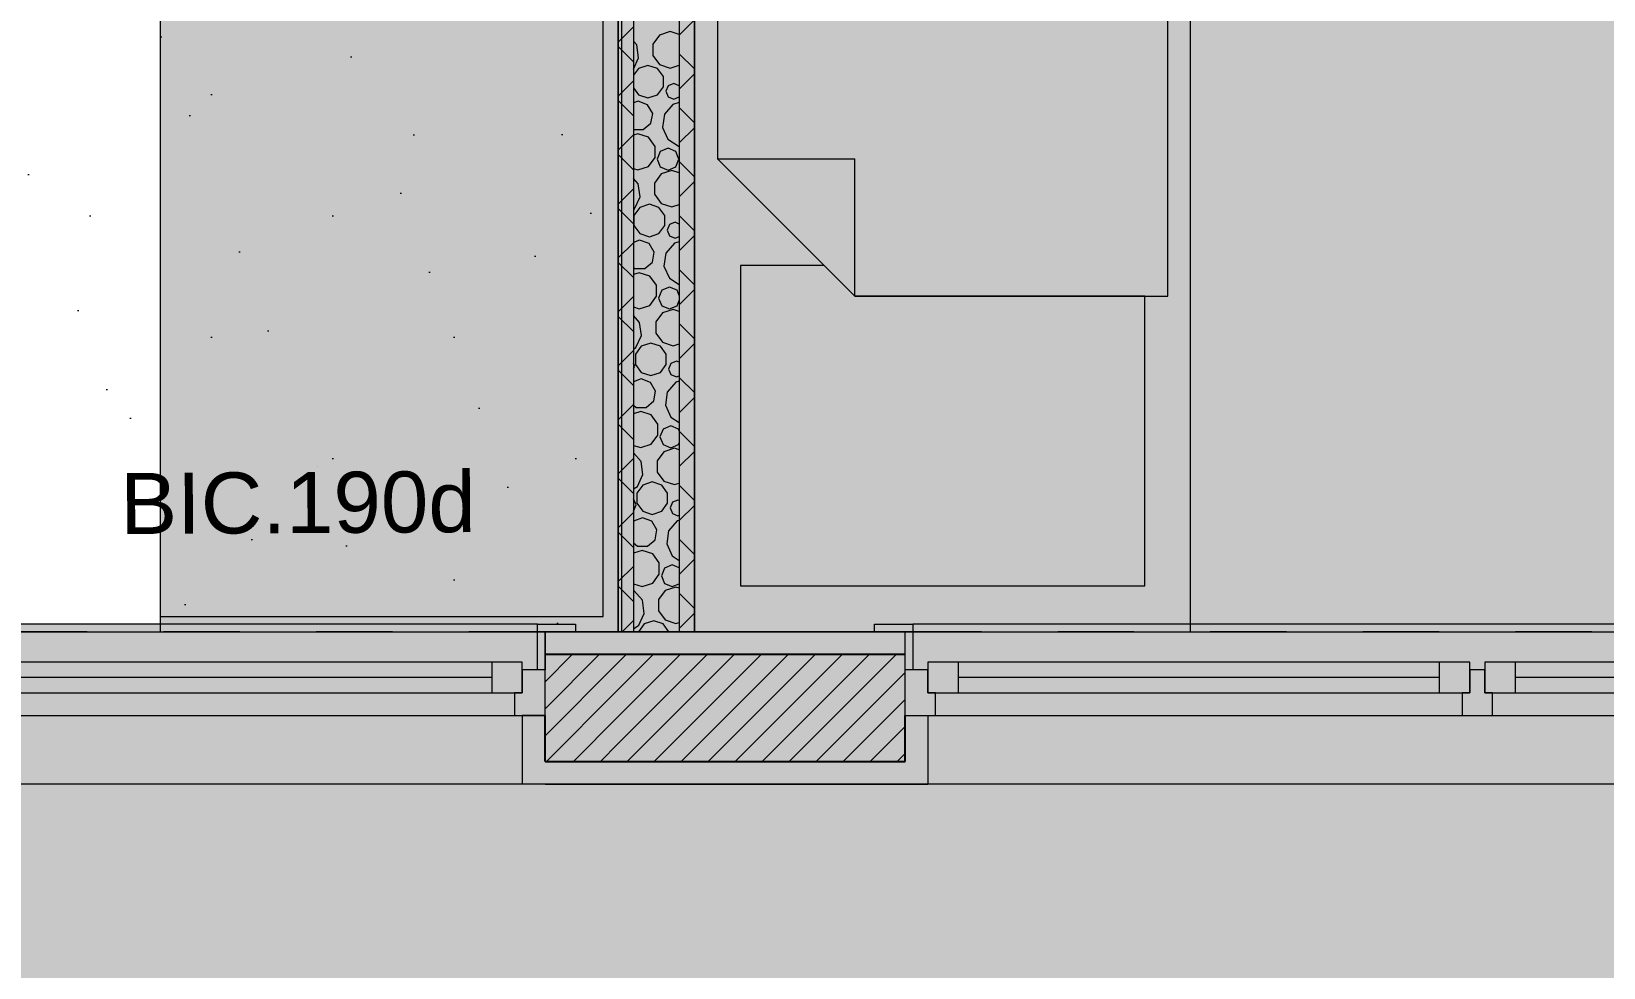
# Model space of a CAD drawing. Header units: metres. Extents: x -77 to 21.6, y -70.6 to -27.7.
# Drawn here: x -59.633 to -57.573, y -42.54 to -41.313 of the extents above; entities that cross this region are included whole.
import ezdxf

# ---------------------------------------------------------------- set-up
doc = ezdxf.new("R2010")
doc.units = ezdxf.units.M
doc.header["$MEASUREMENT"] = 0
doc.linetypes.add('Dashed', pattern=[0.07, 0.045, -0.025])
for name, color, linetype in [('Janelas Archicad', 7, 'Continuous'), ('MOBILIÁRIO', 7, 'Continuous'), ('NOTAS BANCADAS', 7, 'Continuous'), ('PAREDE CONSTRUIR', 7, 'Continuous')]:
    doc.layers.add(name, color=color, linetype=linetype)
for name, color, linetype, lineweight in [('Janelas Archicad_Caneta_No__10', 7, 'Continuous', 5), ('Janelas Archicad_Caneta_No__241', 7, 'Continuous', 13), ('LAJES.EST_Caneta_No__96', 252, 'Continuous', 0), ('MOBILIÁRIO_Caneta_No__96', 252, 'Continuous', 0), ('NOTAS BANCADAS_Caneta_No__99', 7, 'Continuous', 20), ('PAREDE CONSTRUIR_Caneta_No__241', 7, 'Continuous', 13), ('PAREDE CONSTRUIR_Caneta_No__3', 7, 'Continuous', 25), ('PAREDE CONSTRUIR_Caneta_No__83', 84, 'Continuous', 0), ('PAREDE CONSTRUIR_Caneta_No__96', 252, 'Continuous', 0)]:
    doc.layers.add(name, color=color, linetype=linetype, lineweight=lineweight)
for name, color, linetype, lineweight, true_color in [('Janelas Archicad_Caneta_No__9', 7, 'Continuous', 5, 0x020202), ('LAJES.EST_Caneta_No__18', 7, 'Continuous', 0, 0xdfdfdf), ('LAJES.EST_Caneta_No__254', 7, 'Continuous', 0, 0xd1c9ad), ('LOUCAS-METAIS.ARQ_Caneta_No__13', 7, 'Continuous', 0, 0xaaaaaa), ('LOUCAS-METAIS.ARQ_Caneta_No__18', 7, 'Continuous', 0, 0xdfdfdf), ('ZONA_Caneta_No__56', 7, 'Continuous', 0, 0xffe495)]:
    doc.layers.add(name, color=color, linetype=linetype, lineweight=lineweight, true_color=true_color)
doc.styles.add('GENERATED_STYLE_1', font='arial.ttf')
pattern_1 = [(45, (0, 0.5), (-0.159099, 0.159099), [0, -0.15, 0, -0.225]), (110, (0.5, 0.5), (0.21143084, 0.07695453), [0, -0.11, 0, -0.19])]
pattern_2 = [(45, (0, 0), (-0.0176776695, 0.0176776695), [])]
pattern_3 = [(45, (0, 0), (-0.03535534, 0.03535534), []), (135, (0, 0), (0.03535534, 0.03535534), [])]

# ---------------------------------------------------------------- blocks, each defined once
blk = doc.blocks.new('Horizontal Multi-Sash Window 26_3')
at = {"layer": 'Janelas Archicad', "linetype": 'Continuous', "lineweight": 0, "true_color": 0xffffff}
for points in [[(-0.75, 0), (0.75, 0), (0.75, 0.05), (0.74, 0.06), (-0.74, 0.06), (-0.75, 0.05)], [(-0.75, 0), (-0.75, -0.06), (-0.71, -0.06), (-0.71, -0.03), (-0.72, -0.03), (-0.72, 0)], [(-0.72, 0.01), (-0.72, -0.03), (-0.68, -0.03), (-0.68, 0.01)], [(-0.05, 0.01), (-0.68, 0.01), (-0.68, -0.03), (-0.71, -0.03), (-0.71, -0.06), (-0.02, -0.06), (-0.02, -0.03), (-0.05, -0.03)], [(-0.05, -0.03), (-0.05, 0.01), (-0.68, 0.01), (-0.68, -0.03)], [(-0.01, -0.03), (-0.01, 0.01), (-0.05, 0.01), (-0.05, -0.03)], [(0, -0.06), (0, 0), (-0.01, 0), (-0.01, -0.03), (-0.02, -0.03), (-0.02, -0.06)], [(0, 0), (0, -0.06), (0.02, -0.06), (0.02, -0.03), (0.01, -0.03), (0.01, 0)], [(0.01, 0.01), (0.01, -0.03), (0.05, -0.03), (0.05, 0.01)], [(0.68, 0.01), (0.05, 0.01), (0.05, -0.03), (0.02, -0.03), (0.02, -0.06), (0.71, -0.06), (0.71, -0.03), (0.68, -0.03)], [(0.68, -0.03), (0.68, 0.01), (0.05, 0.01), (0.05, -0.03)], [(0.72, -0.03), (0.72, 0.01), (0.68, 0.01), (0.68, -0.03)], [(0.75, -0.06), (0.75, 0), (0.72, 0), (0.72, -0.03), (0.71, -0.03), (0.71, -0.06)]]:
    blk.add_hatch(color=7, dxfattribs=at).paths.add_polyline_path(points)
at = {"layer": 'Janelas Archicad_Caneta_No__10', "color": 7, "linetype": 'Continuous', "lineweight": 5}
for p, q in [((-0.74, 0.06), (-0.79, 0.06)), ((-0.79, 0.06), (-0.79, 0.05)), ((-0.79, 0.05), (-0.74, 0.05)), ((-0.74, 0.05), (-0.75, 0.05)), ((-0.75, 0.05), (-0.75, 0)), ((-0.74, 0.05), (-0.74, 0.06)), ((-0.74, 0), (-0.74, 0.05)), ((0.79, 0.06), (0.74, 0.06)), ((0.74, 0.06), (0.74, 0.05)), ((0.75, 0.05), (0.74, 0.05)), ((0.74, 0.05), (0.74, 0)), ((0.74, 0.05), (0.79, 0.05)), ((0.75, 0), (0.75, 0.05)), ((0.79, 0.05), (0.79, 0.06)), ((-0.75, 0), (-0.74, 0)), ((0.74, 0), (0.75, 0))]:
    blk.add_line(p, q, dxfattribs=at)
at = {"layer": 'Janelas Archicad_Caneta_No__241', "color": 7, "linetype": 'Continuous', "lineweight": 13}
for p, q in [((-0.79, 0.05), (-0.75, 0.05)), ((-0.75, 0.02), (-0.75, 0.05)), ((0.75, 0.02), (0.75, 0.05)), ((0.75, 0.05), (0.79, 0.05)), ((-0.75, 0), (-0.75, 0.02)), ((-0.75, -0.06), (-0.75, 0)), ((0.75, 0), (0.75, 0.02)), ((0.75, -0.06), (0.75, 0)), ((-0.72, -0.06), (-0.72, -0.15)), ((0.72, -0.06), (0.72, -0.15)), ((-0.75, -0.15), (-0.72, -0.15)), ((0.75, -0.15), (0.72, -0.15))]:
    blk.add_line(p, q, dxfattribs=at)
at = {"layer": 'Janelas Archicad_Caneta_No__9', "color": 18, "linetype": 'Dashed', "lineweight": 5, "true_color": 0x020202}
blk.add_line((-0.75, 0.05), (0.75, 0.05), dxfattribs=at)
at = {"layer": 'Janelas Archicad_Caneta_No__9', "color": 18, "linetype": 'Continuous', "lineweight": 5, "true_color": 0x020202}
for p, q in [((-0.74, 0.06), (0.74, 0.06)), ((-0.75, 0), (-0.72, 0)), ((-0.72, 0.01), (-0.68, 0.01)), ((-0.72, -0.03), (-0.72, 0.01)), ((-0.72, 0), (-0.72, -0.03)), ((-0.68, 0.01), (-0.05, 0.01)), ((-0.68, 0.01), (-0.68, -0.03)), ((-0.68, 0.01), (-0.05, 0.01)), ((-0.05, -0.03), (-0.05, 0.01)), ((-0.05, 0.01), (-0.01, 0.01)), ((-0.01, 0.01), (-0.01, -0.03)), ((-0.01, -0.03), (-0.01, 0)), ((-0.01, 0), (0, 0)), ((0, 0), (0.01, 0)), ((0.01, 0.01), (0.05, 0.01)), ((0.01, -0.03), (0.01, 0.01)), ((0.01, 0), (0.01, -0.03)), ((0.05, 0.01), (0.68, 0.01)), ((0.05, 0.01), (0.05, -0.03)), ((0.05, 0.01), (0.68, 0.01)), ((0.68, -0.03), (0.68, 0.01)), ((0.68, 0.01), (0.72, 0.01)), ((0.72, 0.01), (0.72, -0.03)), ((0.72, -0.03), (0.72, 0)), ((0.72, 0), (0.75, 0)), ((-0.68, -0.01), (-0.05, -0.01)), ((0.05, -0.01), (0.68, -0.01)), ((-0.72, -0.03), (-0.71, -0.03)), ((-0.68, -0.03), (-0.72, -0.03)), ((-0.71, -0.03), (-0.71, -0.06)), ((-0.05, -0.03), (-0.68, -0.03)), ((-0.01, -0.03), (-0.05, -0.03)), ((-0.02, -0.06), (-0.02, -0.03)), ((-0.02, -0.03), (-0.01, -0.03)), ((0.01, -0.03), (0.02, -0.03)), ((0.05, -0.03), (0.01, -0.03)), ((0.02, -0.03), (0.02, -0.06)), ((0.68, -0.03), (0.05, -0.03)), ((0.72, -0.03), (0.68, -0.03)), ((0.71, -0.06), (0.71, -0.03)), ((0.71, -0.03), (0.72, -0.03)), ((-0.71, -0.06), (-0.75, -0.06)), ((-0.02, -0.06), (-0.71, -0.06)), ((0, -0.06), (-0.02, -0.06)), ((0.02, -0.06), (0, -0.06)), ((0.71, -0.06), (0.02, -0.06)), ((0.75, -0.06), (0.71, -0.06)), ((-0.72, -0.15), (0.72, -0.15))]:
    blk.add_line(p, q, dxfattribs=at)
blk = doc.blocks.new('*X65')
at = {"layer": 'PAREDE CONSTRUIR_Caneta_No__96', "color": 252, "linetype": 'Continuous', "lineweight": 0}
for p, q in [((-58.8395, -41.331), (-58.8437, -41.3261)), ((-58.8095, -41.3182), (-58.8182, -41.3301)), ((-58.7955, -41.3137), (-58.8095, -41.3182)), ((-58.7837, -41.3175), (-58.7955, -41.3137)), ((-58.837, -41.3481), (-58.8395, -41.331)), ((-58.8182, -41.3301), (-58.8182, -41.3449)), ((-58.8182, -41.3449), (-58.8095, -41.3568)), ((-58.8437, -41.3628), (-58.837, -41.3481)), ((-58.8373, -41.362), (-58.8437, -41.3709)), ((-58.8248, -41.3579), (-58.8373, -41.362)), ((-58.8123, -41.362), (-58.8248, -41.3579)), ((-58.8045, -41.3726), (-58.8123, -41.362)), ((-58.8095, -41.3568), (-58.7955, -41.3614)), ((-58.7955, -41.3614), (-58.7837, -41.3575)), ((-58.8437, -41.3875), (-58.8373, -41.3964)), ((-58.8123, -41.3964), (-58.8045, -41.3858)), ((-58.8045, -41.3858), (-58.8045, -41.3726)), ((-58.7984, -41.3846), (-58.8014, -41.3919)), ((-58.7911, -41.3816), (-58.7984, -41.3846)), ((-58.7838, -41.3846), (-58.7911, -41.3816)), ((-58.7837, -41.3847), (-58.7838, -41.3846)), ((-58.8375, -41.4049), (-58.8437, -41.4072)), ((-58.8252, -41.4094), (-58.8375, -41.4049)), ((-58.8373, -41.3964), (-58.8248, -41.4005)), ((-58.8186, -41.4208), (-58.8252, -41.4094)), ((-58.8248, -41.4005), (-58.8123, -41.3964)), ((-58.792, -41.409), (-58.8033, -41.422)), ((-58.8014, -41.3919), (-58.7984, -41.3992)), ((-58.7984, -41.3992), (-58.7911, -41.4023)), ((-58.7837, -41.4066), (-58.792, -41.409)), ((-58.7911, -41.4023), (-58.7838, -41.3992)), ((-58.7838, -41.3992), (-58.7837, -41.3991)), ((-58.8209, -41.4337), (-58.8186, -41.4208)), ((-58.8033, -41.422), (-58.8057, -41.4391)), ((-58.8437, -41.4421), (-58.831, -41.4421)), ((-58.838, -41.4476), (-58.8437, -41.4495)), ((-58.8241, -41.4522), (-58.838, -41.4476)), ((-58.831, -41.4421), (-58.8209, -41.4337)), ((-58.8057, -41.4391), (-58.7986, -41.4548)), ((-58.8155, -41.464), (-58.8241, -41.4522)), ((-58.8155, -41.4786), (-58.8155, -41.464)), ((-58.8086, -41.4707), (-58.8128, -41.4808)), ((-58.7985, -41.4665), (-58.8086, -41.4707)), ((-58.7986, -41.4548), (-58.7841, -41.4641)), ((-58.7884, -41.4707), (-58.7985, -41.4665)), ((-58.7842, -41.4808), (-58.7884, -41.4707)), ((-58.7841, -41.4641), (-58.7837, -41.4641)), ((-58.838, -41.4949), (-58.8241, -41.4904)), ((-58.8241, -41.4904), (-58.8155, -41.4786)), ((-58.8128, -41.4808), (-58.8086, -41.4909)), ((-58.8086, -41.4909), (-58.7985, -41.4951)), ((-58.7985, -41.4951), (-58.7884, -41.4909)), ((-58.7884, -41.4909), (-58.7842, -41.4808)), ((-58.8437, -41.4931), (-58.838, -41.4949)), ((-58.8376, -41.513), (-58.8437, -41.506)), ((-58.8077, -41.5002), (-58.8164, -41.5121)), ((-58.8164, -41.5121), (-58.8164, -41.5269)), ((-58.7937, -41.4957), (-58.8077, -41.5002)), ((-58.7837, -41.4989), (-58.7937, -41.4957)), ((-58.8423, -41.5458), (-58.8352, -41.5301)), ((-58.8352, -41.5301), (-58.8376, -41.513)), ((-58.8164, -41.5269), (-58.8077, -41.5388)), ((-58.8437, -41.5467), (-58.8423, -41.5458)), ((-58.8354, -41.544), (-58.8431, -41.5546)), ((-58.8229, -41.5399), (-58.8354, -41.544)), ((-58.8104, -41.544), (-58.8229, -41.5399)), ((-58.8027, -41.5546), (-58.8104, -41.544)), ((-58.8077, -41.5388), (-58.7937, -41.5434)), ((-58.7937, -41.5434), (-58.7837, -41.5401)), ((-58.8431, -41.5546), (-58.8431, -41.5678)), ((-58.8431, -41.5678), (-58.8354, -41.5784)), ((-58.8104, -41.5784), (-58.8027, -41.5678)), ((-58.8027, -41.5678), (-58.8027, -41.5546)), ((-58.7965, -41.5666), (-58.7996, -41.5739)), ((-58.7996, -41.5739), (-58.7965, -41.5812)), ((-58.7892, -41.5636), (-58.7965, -41.5666)), ((-58.7837, -41.5659), (-58.7892, -41.5636)), ((-58.8357, -41.5869), (-58.8437, -41.5899)), ((-58.8233, -41.5914), (-58.8357, -41.5869)), ((-58.8354, -41.5784), (-58.8229, -41.5825)), ((-58.8168, -41.6028), (-58.8233, -41.5914)), ((-58.8229, -41.5825), (-58.8104, -41.5784)), ((-58.7901, -41.591), (-58.8014, -41.604)), ((-58.7965, -41.5812), (-58.7892, -41.5843)), ((-58.7837, -41.5891), (-58.7901, -41.591)), ((-58.7892, -41.5843), (-58.7837, -41.582)), ((-58.8291, -41.6241), (-58.819, -41.6157)), ((-58.819, -41.6157), (-58.8168, -41.6028)), ((-58.8014, -41.604), (-58.8039, -41.6211)), ((-58.8437, -41.6229), (-58.8422, -41.6241)), ((-58.8362, -41.6296), (-58.8437, -41.6321)), ((-58.8422, -41.6241), (-58.8291, -41.6241)), ((-58.8223, -41.6341), (-58.8362, -41.6296)), ((-58.8137, -41.646), (-58.8223, -41.6341)), ((-58.8039, -41.6211), (-58.7967, -41.6368)), ((-58.8137, -41.6606), (-58.8137, -41.646)), ((-58.8068, -41.6527), (-58.8109, -41.6628)), ((-58.7966, -41.6485), (-58.8068, -41.6527)), ((-58.7967, -41.6368), (-58.7837, -41.6451)), ((-58.7865, -41.6527), (-58.7966, -41.6485)), ((-58.7837, -41.6596), (-58.7865, -41.6527)), ((-58.8437, -41.6745), (-58.8362, -41.6769)), ((-58.8362, -41.6769), (-58.8223, -41.6724)), ((-58.8223, -41.6724), (-58.8137, -41.6606)), ((-58.8109, -41.6628), (-58.8068, -41.6729)), ((-58.8068, -41.6729), (-58.7966, -41.6771)), ((-58.7966, -41.6771), (-58.7865, -41.6729)), ((-58.7865, -41.6729), (-58.7837, -41.6661)), ((-58.8358, -41.695), (-58.8437, -41.6858)), ((-58.8333, -41.7121), (-58.8358, -41.695)), ((-58.8058, -41.6822), (-58.8145, -41.6941)), ((-58.8145, -41.6941), (-58.8145, -41.7089)), ((-58.7918, -41.6777), (-58.8058, -41.6822)), ((-58.7837, -41.6803), (-58.7918, -41.6777)), ((-58.8405, -41.7278), (-58.8333, -41.7121)), ((-58.8145, -41.7089), (-58.8058, -41.7208)), ((-58.8437, -41.7299), (-58.8405, -41.7278)), ((-58.8336, -41.726), (-58.8413, -41.7366)), ((-58.8413, -41.7366), (-58.8413, -41.7498)), ((-58.821, -41.7219), (-58.8336, -41.726)), ((-58.8085, -41.726), (-58.821, -41.7219)), ((-58.8008, -41.7366), (-58.8085, -41.726)), ((-58.8058, -41.7208), (-58.7918, -41.7254)), ((-58.8008, -41.7498), (-58.8008, -41.7366)), ((-58.7918, -41.7254), (-58.7837, -41.7227)), ((-58.8422, -41.7521), (-58.8437, -41.7484)), ((-58.8437, -41.7557), (-58.8422, -41.7521)), ((-58.8413, -41.7498), (-58.8336, -41.7604)), ((-58.8085, -41.7604), (-58.8008, -41.7498)), ((-58.7947, -41.7486), (-58.7977, -41.7559)), ((-58.7977, -41.7559), (-58.7947, -41.7632)), ((-58.7874, -41.7456), (-58.7947, -41.7486)), ((-58.7837, -41.7471), (-58.7874, -41.7456)), ((-58.8338, -41.7689), (-58.8437, -41.7725)), ((-58.8215, -41.7734), (-58.8338, -41.7689)), ((-58.8336, -41.7604), (-58.821, -41.7645)), ((-58.8149, -41.7848), (-58.8215, -41.7734)), ((-58.821, -41.7645), (-58.8085, -41.7604)), ((-58.7883, -41.773), (-58.7996, -41.786)), ((-58.7947, -41.7632), (-58.7874, -41.7662)), ((-58.7837, -41.7716), (-58.7883, -41.773)), ((-58.7874, -41.7662), (-58.7837, -41.7647)), ((-58.8272, -41.8061), (-58.8172, -41.7977)), ((-58.8172, -41.7977), (-58.8149, -41.7848)), ((-58.7996, -41.786), (-58.802, -41.8031)), ((-58.8437, -41.8033), (-58.8404, -41.8061)), ((-58.8343, -41.8116), (-58.8437, -41.8147)), ((-58.8404, -41.8061), (-58.8272, -41.8061)), ((-58.8204, -41.8161), (-58.8343, -41.8116)), ((-58.8118, -41.828), (-58.8204, -41.8161)), ((-58.802, -41.8031), (-58.7949, -41.8188)), ((-58.7949, -41.8188), (-58.7837, -41.826)), ((-58.8118, -41.8426), (-58.8118, -41.828)), ((-58.8049, -41.8347), (-58.8091, -41.8448)), ((-58.7948, -41.8305), (-58.8049, -41.8347)), ((-58.7847, -41.8347), (-58.7948, -41.8305)), ((-58.7837, -41.8371), (-58.7847, -41.8347)), ((-58.8437, -41.8559), (-58.8343, -41.8589)), ((-58.8343, -41.8589), (-58.8204, -41.8544)), ((-58.8204, -41.8544), (-58.8118, -41.8426)), ((-58.8091, -41.8448), (-58.8049, -41.8549)), ((-58.8049, -41.8549), (-58.7948, -41.8591)), ((-58.79, -41.8597), (-58.804, -41.8642)), ((-58.7948, -41.8591), (-58.7847, -41.8549)), ((-58.7837, -41.8617), (-58.79, -41.8597)), ((-58.7847, -41.8549), (-58.7837, -41.8526)), ((-58.8339, -41.877), (-58.8437, -41.8657)), ((-58.8315, -41.8941), (-58.8339, -41.877)), ((-58.804, -41.8642), (-58.8127, -41.8761)), ((-58.8127, -41.8761), (-58.8127, -41.8909)), ((-58.8386, -41.9098), (-58.8315, -41.8941)), ((-58.8192, -41.9039), (-58.8317, -41.908)), ((-58.8067, -41.908), (-58.8192, -41.9039)), ((-58.8127, -41.8909), (-58.804, -41.9028)), ((-58.804, -41.9028), (-58.79, -41.9074)), ((-58.8437, -41.9131), (-58.8386, -41.9098)), ((-58.8317, -41.908), (-58.8394, -41.9186)), ((-58.8394, -41.9186), (-58.8394, -41.9318)), ((-58.799, -41.9186), (-58.8067, -41.908)), ((-58.799, -41.9318), (-58.799, -41.9186)), ((-58.79, -41.9074), (-58.7837, -41.9053)), ((-58.8403, -41.9341), (-58.8437, -41.9259)), ((-58.8437, -41.9422), (-58.8403, -41.9341)), ((-58.8394, -41.9318), (-58.8317, -41.9424)), ((-58.8317, -41.9424), (-58.8192, -41.9465)), ((-58.8192, -41.9465), (-58.8067, -41.9424)), ((-58.8067, -41.9424), (-58.799, -41.9318)), ((-58.7928, -41.9306), (-58.7958, -41.9379)), ((-58.7958, -41.9379), (-58.7928, -41.9452)), ((-58.7855, -41.9276), (-58.7928, -41.9306)), ((-58.7928, -41.9452), (-58.7855, -41.9482)), ((-58.7837, -41.9283), (-58.7855, -41.9276)), ((-58.8319, -41.9509), (-58.8437, -41.9552)), ((-58.8196, -41.9554), (-58.8319, -41.9509)), ((-58.8131, -41.9668), (-58.8196, -41.9554)), ((-58.7864, -41.955), (-58.7977, -41.968)), ((-58.7837, -41.9542), (-58.7864, -41.955)), ((-58.7855, -41.9482), (-58.7837, -41.9475)), ((-58.8437, -41.9837), (-58.8385, -41.9881)), ((-58.8254, -41.9881), (-58.8153, -41.9797)), ((-58.8153, -41.9797), (-58.8131, -41.9668)), ((-58.7977, -41.968), (-58.8002, -41.9851)), ((-58.8002, -41.9851), (-58.793, -42.0008)), ((-58.8325, -41.9936), (-58.8437, -41.9973)), ((-58.8385, -41.9881), (-58.8254, -41.9881)), ((-58.8186, -41.9981), (-58.8325, -41.9936)), ((-58.81, -42.01), (-58.8186, -41.9981)), ((-58.793, -42.0008), (-58.7837, -42.0068)), ((-58.8186, -42.0364), (-58.81, -42.0246)), ((-58.81, -42.0246), (-58.81, -42.01)), ((-58.803, -42.0167), (-58.8072, -42.0268)), ((-58.8072, -42.0268), (-58.803, -42.0369)), ((-58.7929, -42.0125), (-58.803, -42.0167)), ((-58.7837, -42.0164), (-58.7929, -42.0125)), ((-58.8437, -42.0373), (-58.8325, -42.0409)), ((-58.8433, -42.046), (-58.8437, -42.0459)), ((-58.8321, -42.059), (-58.8433, -42.046)), ((-58.8325, -42.0409), (-58.8186, -42.0364)), ((-58.8021, -42.0462), (-58.8108, -42.0581)), ((-58.803, -42.0369), (-58.7929, -42.0411)), ((-58.7881, -42.0416), (-58.8021, -42.0462)), ((-58.7929, -42.0411), (-58.7837, -42.0373)), ((-58.7837, -42.0431), (-58.7881, -42.0416)), ((-58.8296, -42.0761), (-58.8321, -42.059)), ((-58.8108, -42.0581), (-58.8108, -42.0729)), ((-58.8368, -42.0918), (-58.8296, -42.0761)), ((-58.8173, -42.0859), (-58.8298, -42.09)), ((-58.8048, -42.09), (-58.8173, -42.0859)), ((-58.8108, -42.0729), (-58.8021, -42.0848)), ((-58.8021, -42.0848), (-58.7881, -42.0894)), ((-58.7881, -42.0894), (-58.7837, -42.0879)), ((-58.8437, -42.0962), (-58.8368, -42.0918)), ((-58.8298, -42.09), (-58.8373, -42.1002)), ((-58.7974, -42.1002), (-58.8048, -42.09))]:
    blk.add_line(p, q, dxfattribs=at)
blk = doc.blocks.new('Examination Table 26[73]_6', base_point=(-58.1137, -40.2002))
at = {"layer": 'MOBILIÁRIO_Caneta_No__96', "color": 252, "linetype": 'Continuous', "lineweight": 20}
for p in [(-58.7337, -41.4802), (-58.5537, -41.6602)]:
    blk.add_line(p, (-58.5537, -41.4802), dxfattribs=at)
at = {"layer": 'MOBILIÁRIO_Caneta_No__96', "color": 252, "linetype": 'Continuous', "lineweight": 20, "flags": 128}
for points in [[(-58.1137, -40.2002), (-58.7637, -40.2002), (-58.7637, -42.1002), (-58.1137, -42.1002)], [(-58.1437, -40.2302), (-58.7337, -40.2302), (-58.7337, -41.4802), (-58.5537, -41.6602), (-58.1437, -41.6602)], [(-58.1137, -40.6002), (-58.1137, -41.0002), (-57.9137, -41.0002), (-57.9137, -40.6002)], [(-58.1737, -41.6602), (-58.5537, -41.6602), (-58.5937, -41.6202), (-58.7037, -41.6202), (-58.7037, -42.0402), (-58.1737, -42.0402)]]:
    blk.add_lwpolyline(points, close=True, dxfattribs=at)
blk = doc.blocks.new('Label_49_6', base_point=(-59.4048, -41.8673))
at = {"layer": 'NOTAS BANCADAS_Caneta_No__99', "color": 7, "lineweight": 20, "insert": (-59.171, -41.8903), "char_height": 0.08, "attachment_point": 2, "rotation": 0.323, "style": 'GENERATED_STYLE_1'}
blk.add_mtext('\\A1;{\\pqc;\\pt0,99;\\fArial|b0|i0|c0|p0;\\W1.000000;BIC.190d\\fArial|b0|i0|c0|p0;\\W1.000000;\\A1{\\H.66x;\\S^  ;}\\fArial|b0|i0|c0|p0;\\W1.000000;\\fArial|b0|i0|c0|p0;\\W1.000000;\\A1{\\H.66x;\\S^  ;}\\fArial|b0|i0|c0|p0;\\W1.000000;\\fArial|b0|i0|c0|p0;\\W1.000000;\\fArial|b0|i0|c0|p0;\\W1.000000;\\fArial|b0|i0|c0|p0;\\W1.000000;\\fArial|b0|i0|c0|p0;\\W1.000000;\\fArial|b0|i0|c0|p0;\\W1.000000;\\fArial|b0|i0|c0|p0;\\W1.000000;\\A1{\\H.66x;\\S^  ;}\\fArial|b0|i0|c0|p0;\\W1.000000;\\fArial|b0|i0|c0|p0;\\W1.000000;\\A1{\\H.66x;\\S^  ;}\\fArial|b0|i0|c0|p0;\\W1.000000;\\fArial|b0|i0|c0|p0;\\W1.000000;\\fArial|b0|i0|c0|p0;\\W1.000000;\\fArial|b0|i0|c0|p0;\\W1.000000;\\fArial|b0|i0|c0|p0;\\W1.000000;\\fArial|b0|i0|c0|p0;\\W1.000000;\\fArial|b0|i0|c0|p0;\\W1.000000;\\A1{\\H.66x;\\S^  ;}\\fArial|b0|i0|c0|p0;\\W1.000000;\\fArial|b0|i0|c0|p0;\\W1.000000;\\A1{\\H.66x;\\S^  ;}\\fArial|b0|i0|c0|p0;\\W1.000000;\\fArial|b0|i0|c0|p0;\\W1.000000;\\fArial|b0|i0|c0|p0;\\W1.000000;\\fArial|b0|i0|c0|p0;\\W1.000000;\\fArial|b0|i0|c0|p0;\\W1.000000;\\fArial|b0|i0|c0|p0;\\W1.000000;\\fArial|b0|i0|c0|p0;\\W1.000000;\\A1{\\H.66x;\\S^  ;}\\fArial|b0|i0|c0|p0;\\W1.000000;\\fArial|b0|i0|c0|p0;\\W1.000000;\\A1{\\H.66x;\\S^  ;}\\fArial|b0|i0|c0|p0;\\W1.000000;\\fArial|b0|i0|c0|p0;\\W1.000000;\\fArial|b0|i0|c0|p0;\\W1.000000;\\fArial|b0|i0|c0|p0;\\W1.000000;\\fArial|b0|i0|c0|p0;\\W1.000000;\\fArial|b0|i0|c0|p0;\\W1.000000;\\fArial|b0|i0|c0|p0;\\W1.000000;\\A1{\\H.66x;\\S^  ;}\\fArial|b0|i0|c0|p0;\\W1.000000;\\fArial|b0|i0|c0|p0;\\W1.000000;\\A1{\\H.66x;\\S^  ;}\\fArial|b0|i0|c0|p0;\\W1.000000;\\fArial|b0|i0|c0|p0;\\W1.000000;\\fArial|b0|i0|c0|p0;\\W1.000000;\\fArial|b0|i0|c0|p0;\\W1.000000;\\fArial|b0|i0|c0|p0;\\W1.000000;\\fArial|b0|i0|c0|p0;\\W1.000000;\\fArial|b0|i0|c0|p0;\\W1.000000;\\A1{\\H.66x;\\S^  ;}\\fArial|b0|i0|c0|p0;\\W1.000000;}', dxfattribs=at)

msp = doc.modelspace()

# ---------------------------------------------------------------- hatches: boundary and pattern name
at = {"layer": 'LAJES.EST_Caneta_No__18', "linetype": 'Continuous', "lineweight": 0, "true_color": 0xdfdfdf}
h = msp.add_hatch(dxfattribs=at)
h.set_pattern_fill('Piso_Externo__0006', color=254, style=0, pattern_type=2)
h.set_pattern_definition([(45, (0, 0.6), (-0.1909188, 0.1909188), [0, -0.18, 0, -0.27]), (110, (0.6, 0.6), (0.253717, 0.09234544), [0, -0.132, 0, -0.228])])
h.paths.add_polyline_path([(-76.514, -65.1016), (-73.814, -65.1016, -0.414214), (-75.814, -67.1016), (-66.814, -67.1016, -0.414214), (-68.814, -65.1016), (-68.814, -62.301), (-68.814, -45.4002, -0.414214), (-66.514, -43.1002), (-65.914, -43.1002), (-65.914, -42.3002), (-66.514, -42.3002), (-66.514, -38.2041), (-65.114, -38.2041), (-65.114, -36.7038), (-66.514, -36.7038), (-66.514, -32.5997), (-65.114, -32.5997), (-56.714, -32.5997), (-53.814, -32.5997), (-44.014, -32.5997), (-44.014, -42.3002), (-53.814, -42.3002), (-53.814, -47.1002), (-44.014, -47.1002), (-44.014, -50.8516), (-45.6136, -50.8516), (-45.6136, -52.3506), (-44.014, -52.3506), (-44.014, -60.3006), (-48.9163, -60.3006), (-48.9163, -61.1006), (-44.3609, -61.1006), (-44.3609, -67.1016), (-44.014, -67.1016), (-41.514, -67.1016), (-41.514, -28.1016), (-41.714, -28.1016), (-41.714, -60.3006), (-43.014, -60.3006), (-43.014, -30.0016), (-66.514, -30.0016), (-66.514, -28.1016), (-76.514, -28.1016)])
h.paths.add_polyline_path([(-73.814, -45.1016), (-76.314, -45.1016), (-76.314, -43.0892), (-75.7984, -43.0908, -0.414214), (-73.8139, -45.0876)], flags=0)
h.paths.add_polyline_path([(-73.814, -45.5846, -0.009328), (-73.814, -45.6604)], flags=0)
h.paths.add_polyline_path([(-52.814, -46.3002), (-52.814, -43.1002), (-44.014, -43.1002), (-44.014, -46.3002)], flags=0)
h.paths.add_polyline_path([(-67.714, -34.1), (-76.314, -34.1), (-76.314, -32.5997), (-67.714, -32.5997)], flags=0)
at = {"layer": 'LAJES.EST_Caneta_No__254', "linetype": 'Continuous', "lineweight": 0, "true_color": 0xd1c9ad}
h = msp.add_hatch(dxfattribs=at)
h.set_pattern_fill('Haie_OD_0006', color=9, style=0, pattern_type=2)
h.set_pattern_definition(pattern_1)
h.paths.add_polyline_path([(-65.114, -47.1002), (-66.514, -47.1002), (-66.514, -60.3006), (-56.514, -60.3006), (-44.014, -60.3006), (-44.014, -56.6006), (-50.5957, -56.6006), (-50.5957, -54.2479), (-52.6157, -54.2479), (-52.6157, -52.5506), (-50.5957, -52.5506), (-45.6136, -52.5506), (-45.6136, -50.8516), (-44.014, -50.8516), (-44.014, -47.1002), (-53.814, -47.1002), (-53.814, -42.3002), (-44.014, -42.3002), (-44.014, -37.1002), (-51.174, -37.1002), (-51.174, -32.5997), (-53.814, -32.5997), (-56.714, -32.5997), (-58.7637, -32.5997), (-58.7637, -34.9038), (-63.464, -34.9038), (-63.464, -36.5038), (-65.114, -36.5038), (-65.114, -38.4037), (-63.464, -38.4037), (-63.464, -42.1002), (-65.114, -42.1002), (-65.114, -42.3002)])
h.paths.add_polyline_path([(-60.5596, -42.1002), (-60.5596, -38.4037), (-58.8637, -38.4037), (-58.8637, -42.1002)], flags=0)
h.paths.add_polyline_path([(-59.064, -48.7001), (-59.064, -47.3002), (-56.714, -47.3002), (-56.714, -48.7001)], flags=0)
at = {"layer": 'LAJES.EST_Caneta_No__96', "linetype": 'Continuous', "lineweight": 0}
h = msp.add_hatch(dxfattribs=at)
h.set_pattern_fill('Haie_OD_0006', color=252, style=0, pattern_type=2)
h.set_pattern_definition(pattern_1)
h.paths.add_polyline_path([(-60.5596, -42.1002), (-58.8637, -42.1002), (-58.8637, -38.4037), (-60.5596, -38.4037)])
at = {"layer": 'LOUCAS-METAIS.ARQ_Caneta_No__18', "linetype": 'Continuous', "lineweight": 0, "true_color": 0xdfdfdf}
for points in [[(-58.8837, -42.0802), (-58.8837, -40.9202), (-59.4637, -40.9202), (-59.4637, -42.0802)], [(-58.8637, -42.0802), (-58.8637, -40.9202), (-58.8837, -40.9202), (-58.8837, -42.0802)], [(-59.4637, -42.1002), (-58.8637, -42.1002), (-58.8637, -42.0802), (-59.4637, -42.0802)]]:
    msp.add_hatch(color=254, dxfattribs=at).paths.add_polyline_path(points)
at = {"layer": 'PAREDE CONSTRUIR', "linetype": 'Continuous', "lineweight": 0, "true_color": 0xffffff}
for points in [[(-58.8637, -42.1002), (-58.9596, -42.1002), (-58.9596, -42.1302), (-58.8637, -42.1302)], [(-58.8637, -42.1302), (-58.4879, -42.1302), (-58.4879, -42.1002), (-58.8637, -42.1002)], [(-60.4296, -42.3002), (-58.9896, -42.3002), (-58.9896, -42.2102), (-60.4296, -42.2102)], [(-58.9596, -42.3002), (-58.9596, -42.2702), (-58.9596, -42.2102), (-58.9896, -42.2102), (-58.9896, -42.3002)], [(-58.4579, -42.3002), (-58.4579, -42.2102), (-58.4879, -42.2102), (-58.4879, -42.2702), (-58.4879, -42.3002)], [(-58.4579, -42.3002), (-57.0179, -42.3002), (-57.0179, -42.2102), (-58.4579, -42.2102)], [(-58.9596, -42.2702), (-58.9596, -42.3002), (-58.8637, -42.3002), (-58.8637, -42.2702)], [(-58.8637, -42.2702), (-58.8637, -42.3002), (-58.4879, -42.3002), (-58.4879, -42.2702)]]:
    msp.add_hatch(color=7, dxfattribs=at).paths.add_polyline_path(points)
at = {"layer": 'PAREDE CONSTRUIR', "linetype": 'Continuous', "lineweight": 0, "true_color": 0x000000}
h = msp.add_hatch(dxfattribs=at)
h.set_pattern_fill('common_brick_0006', color=18, style=0, pattern_type=2)
h.set_pattern_definition(pattern_2)
h.paths.add_polyline_path([(-58.9596, -42.1502), (-58.9596, -42.2102), (-58.9596, -42.2702), (-58.8637, -42.2702), (-58.8637, -42.1302), (-58.9596, -42.1302)])
h = msp.add_hatch(dxfattribs=at)
h.set_pattern_fill('common_brick_0006', color=18, style=0, pattern_type=2)
h.set_pattern_definition(pattern_2)
h.paths.add_polyline_path([(-58.8637, -42.1302), (-58.8637, -42.2702), (-58.4879, -42.2702), (-58.4879, -42.2102), (-58.4879, -42.1502), (-58.4879, -42.1302)])
at = {"layer": 'PAREDE CONSTRUIR_Caneta_No__83', "linetype": 'Continuous', "lineweight": 0}
h = msp.add_hatch(dxfattribs=at)
h.set_pattern_fill('Placomur_0006', color=84, style=0, pattern_type=2)
h.set_pattern_definition(pattern_3)
h.paths.add_polyline_path([(-58.8637, -38.4037), (-58.8637, -42.1002), (-58.8437, -42.1002), (-58.8437, -38.4037)])
h = msp.add_hatch(dxfattribs=at)
h.set_pattern_fill('Placomur_0006', color=84, style=0, pattern_type=2)
h.set_pattern_definition(pattern_3)
h.paths.add_polyline_path([(-58.7837, -38.4037), (-58.7837, -42.1002), (-58.7637, -42.1002), (-58.7637, -38.4037)])

# ---------------------------------------------------------------- linework, layer by layer
at = {"layer": 'LOUCAS-METAIS.ARQ_Caneta_No__13', "color": 253, "linetype": 'Continuous', "lineweight": 0, "true_color": 0xaaaaaa, "flags": 128}
for points in [[(-59.4637, -42.0802), (-59.4637, -40.9202), (-59.4637, -40.2202), (-59.4637, -40.2002)], [(-58.8837, -42.0802), (-58.8837, -40.9202), (-58.8837, -40.2202), (-58.8837, -40.2002)], [(-58.8637, -42.1002), (-58.8637, -42.0802), (-58.8637, -40.9202), (-58.8637, -40.2202), (-58.8637, -40.2002)], [(-59.4637, -42.0802), (-58.8837, -42.0802)], [(-59.4637, -42.1002), (-59.4637, -42.0802)], [(-59.4637, -42.1002), (-58.8637, -42.1002)]]:
    msp.add_lwpolyline(points, dxfattribs=at)
at = {"layer": 'PAREDE CONSTRUIR_Caneta_No__241', "color": 7, "linetype": 'Continuous', "lineweight": 13}
for p, q in [((-58.8437, -38.4037), (-58.8437, -42.1002)), ((-58.7837, -38.4037), (-58.7837, -42.1002)), ((-58.9196, -42.1002), (-58.9596, -42.1002)), ((-58.9596, -42.1302), (-58.9596, -42.1002)), ((-58.4879, -42.1002), (-58.5279, -42.1002)), ((-58.4879, -42.1302), (-58.4879, -42.1002)), ((-58.9596, -42.1502), (-58.9596, -42.1302)), ((-58.4879, -42.1502), (-58.4879, -42.1302)), ((-58.9596, -42.2102), (-58.9596, -42.1502)), ((-58.4879, -42.2102), (-58.4879, -42.1502)), ((-58.9896, -42.2102), (-58.9896, -42.3002)), ((-58.9596, -42.2102), (-58.9896, -42.2102)), ((-58.4879, -42.2102), (-58.4579, -42.2102)), ((-58.4579, -42.2102), (-58.4579, -42.3002)), ((-58.9596, -42.3002), (-58.9896, -42.3002)), ((-58.4879, -42.3002), (-58.4579, -42.3002))]:
    msp.add_line(p, q, dxfattribs=at)
at = {"layer": 'PAREDE CONSTRUIR_Caneta_No__241', "color": 7, "linetype": 'Continuous', "lineweight": 13, "flags": 128}
for points in [[(-58.8637, -38.4037), (-58.8637, -42.1002)], [(-58.7637, -42.1002), (-58.7637, -38.4037)], [(-58.8637, -42.1002), (-58.9596, -42.1002)], [(-58.4879, -42.1002), (-58.8637, -42.1002)], [(-58.8637, -42.1002), (-58.8437, -42.1002)], [(-58.8437, -42.1002), (-58.7837, -42.1002)], [(-58.7837, -42.1002), (-58.7637, -42.1002)], [(-58.9596, -42.3002), (-58.8637, -42.3002)], [(-58.8637, -42.3002), (-58.4879, -42.3002)]]:
    msp.add_lwpolyline(points, dxfattribs=at)
at = {"layer": 'PAREDE CONSTRUIR_Caneta_No__3', "color": 7, "linetype": 'Continuous', "lineweight": 25}
for p, q in [((-58.8637, -42.1302), (-58.9596, -42.1302)), ((-58.4879, -42.1302), (-58.8637, -42.1302)), ((-58.9596, -42.2702), (-58.9596, -42.2102)), ((-58.4879, -42.2702), (-58.4879, -42.2102)), ((-58.9596, -42.2702), (-58.8637, -42.2702)), ((-58.8637, -42.2702), (-58.4879, -42.2702))]:
    msp.add_line(p, q, dxfattribs=at)
at = {"layer": 'ZONA_Caneta_No__56', "color": 41, "linetype": 'Continuous', "lineweight": 0, "true_color": 0xffe495, "flags": 128}
for points in [[(-60.5596, -38.4037), (-60.5596, -42.1002), (-58.8591, -42.1002), (-58.8591, -38.4037)], [(-56.714, -38.4037), (-58.7637, -38.4037), (-58.7637, -42.1002), (-56.714, -42.1002)], [(-56.514, -42.3002), (-64.914, -42.3002), (-64.914, -47.1002), (-56.514, -47.1002)]]:
    msp.add_lwpolyline(points, close=True, dxfattribs=at)

# ---------------------------------------------------------------- block references
at = {"layer": 'Janelas Archicad', "color": 18, "linetype": 'Continuous', "lineweight": 5, "true_color": 0x020202, "xscale": -1}
for p in [(-59.7096, -42.1502), (-57.7379, -42.1502)]:
    msp.add_blockref('Horizontal Multi-Sash Window 26_3', p, dxfattribs=at)
at = {"layer": 'MOBILIÁRIO', "color": 252, "linetype": 'Continuous', "lineweight": 0}
msp.add_blockref('Examination Table 26[73]_6', (-58.1137, -40.2002), dxfattribs=at)
at = {"layer": 'NOTAS BANCADAS', "color": 251, "linetype": 'Continuous', "lineweight": 5, "true_color": 0x6b6b6b}
msp.add_blockref('Label_49_6', (-59.4048, -41.8673), dxfattribs=at)
at = {"layer": 'PAREDE CONSTRUIR', "color": 7, "lineweight": 13}
msp.add_blockref('*X65', (0, 0), dxfattribs=at)

doc.saveas('drawing.dxf')
